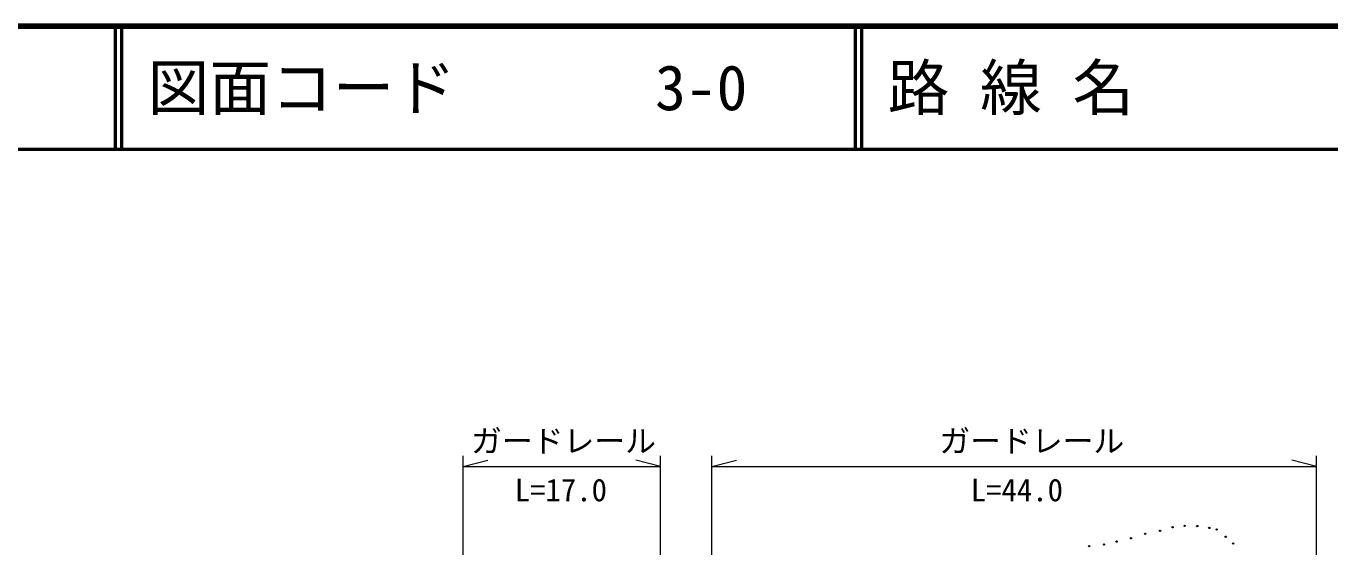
# Model space of a CAD drawing. Units: millimetres, scale not verified. Extents: x 40000 to 680000, y 20000 to 380000.
# Drawn here: x 110514 to 216246, y 337711 to 380000 of the extents above; entities that cross this region are included whole.
import ezdxf
from ezdxf.enums import TextEntityAlignment as Align

# ---------------------------------------------------------------- set-up
doc = ezdxf.new("R2010")
doc.units = ezdxf.units.MM
doc.header["$LTSCALE"] = 1000
for name, color, linetype, lineweight in [('M-BGD', 7, 'Continuous', 13), ('M-STR-HTXT', 7, 'Continuous', 13), ('M-TTL', 2, 'Continuous', 140), ('M-TTL-LINE', 7, 'Continuous', 50)]:
    doc.layers.add(name, color=color, linetype=linetype, lineweight=lineweight)
doc.layers.add('M-TTL-TXT', color=7, linetype='Continuous')
doc.styles.add('ＭＳ ゴシック', font='')
doc.styles.get('ＭＳ ゴシック').set_extended_font_data('MS Gothic')

msp = doc.modelspace()

# ---------------------------------------------------------------- linework, layer by layer
at = {"layer": 'M-BGD'}
for centre in [(204461, 339424), (205484, 339409), (200115, 338414), (201264, 338779), (202470, 339031), (203493, 339311), (206466, 339255), (207055, 339129), (207798, 338540), (196725, 337786), (197921, 337908), (198946, 338148), (208400, 337979)]:
    msp.add_circle(centre, 53.3, dxfattribs=at)
at = {"layer": 'M-STR-HTXT'}
for p, q in [((145952, 319756), (145952, 345107)), ((145952, 344247), (147952, 344747)), ((161965, 344247), (159965, 344747)), ((161965, 320761), (161965, 345107)), ((166136, 324247), (166136, 345107)), ((166136, 344247), (168136, 344747)), ((215159, 344247), (213159, 344747)), ((215159, 328272), (215159, 345107)), ((145952, 344247), (161965, 344247)), ((166136, 344247), (215159, 344247))]:
    msp.add_line(p, q, dxfattribs=at)
at = {"layer": 'M-TTL'}
msp.add_line((680000, 380000), (40000, 380000), dxfattribs=at)
at = {"layer": 'M-TTL-LINE'}
for p, q in [((117750, 380000), (117750, 370000)), ((118250, 380000), (118250, 370000)), ((177750, 380000), (177750, 370000)), ((178250, 380000), (178250, 370000)), ((40000, 370000), (680000, 370000))]:
    msp.add_line(p, q, dxfattribs=at)

# ---------------------------------------------------------------- texts
at = {"layer": 'M-STR-HTXT', "style": 'ＭＳ ゴシック'}
for s, p in [('ガードレール', (146596, 344846)), ('ガードレール', (184568, 344846)), ('L=17.0', (150141, 340868)), ('L=44.0', (187119, 340868))]:
    msp.add_text(s, height=1833, dxfattribs=at).set_placement(p, align=Align.BOTTOM_LEFT)
at = {"layer": 'M-TTL-TXT', "style": 'ＭＳ ゴシック'}
for s, p in [('図面コード', (120380, 375000)), ('3-0', (161521, 375000)), ('路 線 名', (180380, 375000))]:
    msp.add_text(s, height=3666, dxfattribs=at).set_placement(p, align=Align.MIDDLE_LEFT)

doc.saveas('drawing.dxf')
